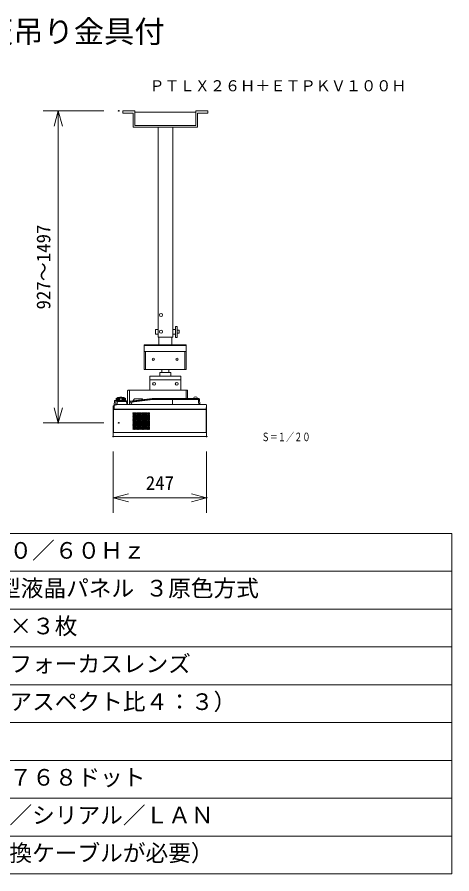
# Model space of a CAD drawing. Units: millimetres, scale not verified. Extents: x -63 to 62, y -57 to 57.
# Drawn here: x 5 to 62.5, y -56.5 to 56.7 of the extents above; entities that cross this region are included whole.
import ezdxf
from ezdxf.enums import TextEntityAlignment as Align

# ---------------------------------------------------------------- set-up
doc = ezdxf.new("R2010")
doc.units = ezdxf.units.MM
doc.header["$LTSCALE"] = 0.125
doc.header["$PDMODE"] = 32
doc.header["$PDSIZE"] = 0.0625
for name, color, linetype, lineweight in [('0-0_0', 7, 'Continuous', 9), ('0-1_WAKU', 1, 'Continuous', 18), ('0-3_GAIKEI', 7, 'Continuous', 18), ('0-6_SUNPO', 7, 'Continuous', 9), ('0-8_S1', 1, 'Continuous', 18)]:
    doc.layers.add(name, color=color, linetype=linetype, lineweight=lineweight)
for name, color, linetype in [('0-2_MOJI1', 7, 'Continuous'), ('0-4_TOUROKU', 7, 'Continuous'), ('0-5_DEFPOINTS', 7, 'Continuous')]:
    doc.layers.add(name, color=color, linetype=linetype)
doc.styles.add('ＭＳ ゴシック', font='')
doc.styles.get('ＭＳ ゴシック').set_extended_font_data('MS Gothic')

# ---------------------------------------------------------------- blocks, each defined once
blk = doc.blocks.new('_OPEN30')
at = {"layer": '0-0_0'}
blk.add_line((0, 0), (-1, 0), dxfattribs=at)
blk.add_lwpolyline([(-1, 0.26795), (0, 0), (-1, -0.26795)], dxfattribs=at)
blk = doc.blocks.new('D8')
at = {"layer": '0-5_DEFPOINTS'}
for p in [(18.478, 44.0239), (10.478, 2.7856), (18.478, 2.7856)]:
    blk.add_point(p, dxfattribs=at)
at = {"layer": '0-6_SUNPO'}
for p, q in [((16.478, 44.0239), (8.478, 44.0239)), ((10.478, 42.0239), (10.478, 4.7856)), ((16.478, 2.7856), (8.478, 2.7856))]:
    blk.add_line(p, q, dxfattribs=at)
at = {"layer": '0-6_SUNPO', "xscale": 2, "yscale": 2}
for p, rotation in [((10.478, 44.0239), 90), ((10.478, 2.7856), 270)]:
    blk.add_blockref('_OPEN30', p, dxfattribs=dict(at, rotation=rotation))
at = {"layer": '0-6_SUNPO', "style": 'ＭＳ ゴシック'}
blk.add_text('927～1497', height=1.833, rotation=90, dxfattribs=at).set_placement((9.978, 17.7798), align=Align.BOTTOM_LEFT)
blk = doc.blocks.new('D5')
at = {"layer": '0-5_DEFPOINTS'}
for p in [(17.7445, 1.0022), (30.0945, 1.0022), (30.0945, -7.1133)]:
    blk.add_point(p, dxfattribs=at)
at = {"layer": '0-6_SUNPO'}
for p, q in [((17.7445, -0.9978), (17.7445, -9.1133)), ((30.0945, -0.9978), (30.0945, -9.1133)), ((19.7445, -7.1133), (28.0945, -7.1133))]:
    blk.add_line(p, q, dxfattribs=at)
at = {"layer": '0-6_SUNPO', "xscale": 2, "yscale": 2, "rotation": 180}
blk.add_blockref('_OPEN30', (17.7445, -7.1133), dxfattribs=at)
at = {"layer": '0-6_SUNPO', "xscale": 2, "yscale": 2}
blk.add_blockref('_OPEN30', (30.0945, -7.1133), dxfattribs=at)
at = {"layer": '0-6_SUNPO', "style": 'ＭＳ ゴシック'}
blk.add_text('247', height=1.833, dxfattribs=at).set_placement((22.0445, -6.6133), align=Align.BOTTOM_LEFT)

msp = doc.modelspace()

# ---------------------------------------------------------------- linework, layer by layer
at = {"layer": '0-1_WAKU', "color": 4}
for p, q in [((-62.514, -11.5051), (62.486, -11.5051)), ((62.486, -11.5051), (62.486, -56.5051)), ((62.486, -56.5051), (-62.514, -56.5051))]:
    msp.add_line(p, q, dxfattribs=at)
at = {"layer": '0-1_WAKU'}
for p, q in [((-62.514, -16.5051), (62.486, -16.5051)), ((-62.514, -21.5051), (62.486, -21.5051)), ((-62.514, -26.5051), (62.486, -26.5051)), ((-62.514, -31.5051), (62.486, -31.5051)), ((-62.514, -36.5051), (62.486, -36.5051)), ((-62.514, -41.5051), (62.486, -41.5051)), ((-62.514, -46.5051), (62.486, -46.5051)), ((-62.514, -51.5051), (62.486, -51.5051))]:
    msp.add_line(p, q, dxfattribs=at)
at = {"layer": '0-3_GAIKEI', "color": 1}
for p, q in [((17.8628, 5.9845), (17.8182, 5.4747)), ((18.0219, 6.0757), (17.9623, 6.0757)), ((18.0468, 6.0521), (18.0737, 5.5386)), ((18.05, 5.9908), (18.2559, 5.9908)), ((18.1194, 6.3671), (18.1106, 6.1149)), ((18.1347, 6.3771), (18.12, 6.3771)), ((18.1768, 6.1075), (18.1388, 6.1075)), ((18.1886, 6.3771), (18.1455, 6.3771)), ((18.1783, 6.3682), (18.1695, 6.1139)), ((18.2661, 6.1075), (18.2055, 6.1075)), ((18.2781, 6.3771), (18.2095, 6.3771)), ((18.2721, 6.3698), (18.2631, 6.112)), ((18.2782, 5.9508), (19.3779, 5.9508)), ((18.3856, 6.1075), (18.3067, 6.1075)), ((18.3969, 6.3771), (18.3075, 6.3771)), ((18.3942, 6.3721), (18.3851, 6.1096)), ((18.3851, 6.1097), (18.3856, 6.1075)), ((18.5371, 6.3771), (18.433, 6.3771)), ((18.5272, 6.1075), (18.4353, 6.1075)), ((18.5101, 6.0648), (18.5101, 6.0757)), ((18.6052, 6.0657), (18.5101, 6.0657)), ((18.5101, 6.0648), (18.6052, 6.0648)), ((18.5201, 6.0657), (18.5201, 6.0648)), ((18.5272, 6.1075), (18.5365, 6.3746)), ((18.5371, 6.3771), (18.5365, 6.3745)), ((18.6891, 6.3771), (18.5774, 6.3771)), ((18.6813, 6.1075), (18.5826, 6.1075)), ((18.5951, 6.0648), (18.5951, 6.0657)), ((18.6052, 6.0648), (18.6051, 6.0757)), ((18.8425, 6.3771), (18.7308, 6.3771)), ((18.8373, 6.1075), (18.7387, 6.1075)), ((18.8834, 6.3745), (18.8828, 6.3771)), ((18.9869, 6.3771), (18.8828, 6.3771)), ((18.8834, 6.3746), (18.8927, 6.1075)), ((18.9846, 6.1075), (18.8927, 6.1075)), ((19.1124, 6.3771), (19.023, 6.3771)), ((19.0257, 6.3721), (19.0349, 6.1096)), ((19.0343, 6.1075), (19.0349, 6.1097)), ((19.1132, 6.1075), (19.0349, 6.1075)), ((19.2104, 6.3771), (19.1418, 6.3771)), ((19.1479, 6.3698), (19.1569, 6.112)), ((19.2144, 6.1075), (19.1538, 6.1075)), ((19.2744, 6.3771), (19.2313, 6.3771)), ((19.2416, 6.3682), (19.2505, 6.1139)), ((19.2811, 6.1075), (19.2431, 6.1075)), ((19.3005, 6.3671), (19.3093, 6.1149)), ((19.9165, 5.8621), (20.1355, 5.8602)), ((20.1355, 5.8602), (22.9539, 6.2056)), ((20.1377, 5.5462), (20.1654, 5.8638)), ((20.1698, 5.9138), (22.8885, 6.2476)), ((29.1123, 6.2056), (22.9539, 6.2056)), ((22.9981, 6.2543), (29.108, 6.2543)), ((25.5428, 6.3455), (25.5358, 5.5462)), ((25.5416, 6.2056), (25.5566, 6.2056)), ((25.5578, 6.3455), (25.5508, 5.5462)), ((28.5957, 6.5503), (28.6054, 6.5503)), ((29.0101, 5.5462), (28.9422, 6.3227)), ((30.0609, 4.8719), (17.7109, 4.8719)), ((17.7609, 5.0346), (17.7609, 4.8719)), ((17.7609, 1.8248), (17.7609, 4.8719)), ((17.8147, 5.4223), (17.8173, 4.9318)), ((17.8173, 4.9318), (30.0609, 4.9318)), ((17.8182, 5.4747), (18.0737, 5.5386)), ((17.9032, 5.4444), (17.9046, 5.4602)), ((18.1167, 5.5133), (17.9046, 5.4602)), ((17.9084, 5.4612), (17.9077, 5.4456)), ((18.0058, 5.4855), (18.0051, 5.4699)), ((18.0154, 5.4879), (18.0162, 5.4727)), ((18.0737, 5.5386), (18.2322, 5.5386)), ((18.1128, 5.5123), (18.1136, 5.497)), ((18.1167, 5.5133), (18.118, 5.4981)), ((30.011, 5.5462), (30.011, 5.4986)), ((30.011, 5.1208), (30.011, 4.9318)), ((30.011, 4.8719), (30.011, 1.8248)), ((17.7609, 1.8248), (30.011, 1.8248))]:
    msp.add_line(p, q, dxfattribs=at)
at = {"layer": '0-3_GAIKEI'}
for p, q in [((18.0993, 6.3666), (18.0905, 6.1154)), ((18.1108, 6.1073), (18.1309, 6.0993)), ((18.1347, 6.3849), (18.1199, 6.3772)), ((18.1494, 6.0957), (19.2705, 6.0957)), ((19.2623, 6.3904), (18.1576, 6.3904)), ((18.2591, 6.0521), (18.2316, 5.5265)), ((18.2841, 6.0757), (19.3713, 6.0757)), ((18.4352, 6.0957), (18.4352, 6.0757)), ((18.9847, 6.0957), (18.9847, 6.0757)), ((19.2852, 6.3849), (19.3046, 6.3749)), ((19.3091, 6.1073), (19.289, 6.0993)), ((19.3206, 6.3666), (19.3294, 6.1154)), ((19.4709, 5.9845), (19.5092, 5.5462)), ((19.9194, 5.8952), (19.8888, 5.5462)), ((20.0067, 5.9857), (22.8763, 6.338)), ((20.5218, 6.2671), (20.3587, 6.0584)), ((21.4505, 6.3055), (20.6005, 6.3055)), ((21.5597, 6.2267), (21.5303, 6.2657)), ((22.9981, 6.3455), (29.0085, 6.3455)), ((29.108, 6.2543), (29.17, 5.5462)), ((17.7109, 5.3464), (17.7109, 1.3502)), ((17.7998, 5.4186), (17.7609, 5.4089)), ((17.8147, 5.4223), (18.2805, 5.5388)), ((30.011, 5.5462), (18.3411, 5.5462)), ((30.0609, 1.3502), (30.0609, 5.4963)), ((17.7609, 1.3003), (30.011, 1.3003))]:
    msp.add_line(p, q, dxfattribs=at)
at = {"layer": '0-3_GAIKEI', "lineweight": 9}
for centre in [(20.3677, 4.3973), (20.3677, 4.2475), (20.3677, 4.0976), (20.3677, 3.9477), (20.3677, 3.7979), (20.3677, 3.648), (20.3677, 3.4982), (20.3677, 3.3483), (20.5176, 4.3973), (20.5176, 4.2475), (20.5176, 4.0976), (20.5176, 3.9477), (20.5176, 3.7979), (20.5176, 3.648), (20.5176, 3.4982), (20.5176, 3.3483), (20.6674, 4.3973), (20.6674, 4.2475), (20.6674, 4.0976), (20.6674, 3.9477), (20.6674, 3.7979), (20.6674, 3.648), (20.6674, 3.4982), (20.6674, 3.3483), (20.8173, 4.3973), (20.8173, 4.2475), (20.8173, 4.0976), (20.8173, 3.9477), (20.8173, 3.7979), (20.8173, 3.648), (20.8173, 3.4982), (20.8173, 3.3483), (20.9672, 4.3973), (20.9672, 4.2475), (20.9672, 4.0976), (20.9672, 3.9477), (20.9672, 3.7979), (20.9672, 3.648), (20.9672, 3.4982), (20.9672, 3.3483), (21.117, 4.3973), (21.117, 4.2475), (21.117, 4.0976), (21.117, 3.9477), (21.117, 3.7979), (21.117, 3.648), (21.117, 3.4982), (21.117, 3.3483), (21.2669, 4.3973), (21.2669, 4.2475), (21.2669, 4.0976), (21.2669, 3.9477), (21.2669, 3.7979), (21.2669, 3.648), (21.2669, 3.4982), (21.2669, 3.3483), (21.4167, 4.3973), (21.4167, 4.2475), (21.4167, 4.0976), (21.4167, 3.9477), (21.4167, 3.7979), (21.4167, 3.648), (21.4167, 3.4982), (21.4167, 3.3483), (21.5666, 4.3973), (21.5666, 4.2475), (21.5666, 4.0976), (21.5666, 3.9477), (21.5666, 3.7979), (21.5666, 3.648), (21.5666, 3.4982), (21.5666, 3.3483), (21.7164, 4.3973), (21.7164, 4.2475), (21.7164, 4.0976), (21.7164, 3.9477), (21.7164, 3.7979), (21.7164, 3.648), (21.7164, 3.4982), (21.7164, 3.3483), (21.8663, 4.3973), (21.8663, 4.2475), (21.8663, 4.0976), (21.8663, 3.9477), (21.8663, 3.7979), (21.8663, 3.648), (21.8663, 3.4982), (21.8663, 3.3483), (22.0162, 4.3973), (22.0162, 4.2475), (22.0162, 4.0976), (22.0162, 3.9477), (22.0162, 3.7979), (22.0162, 3.648), (22.0162, 3.4982), (22.0162, 3.3483), (22.166, 4.3973), (22.166, 4.2475), (22.166, 4.0976), (22.166, 3.9477), (22.166, 3.7979), (22.166, 3.648), (22.166, 3.4982), (22.166, 3.3483), (22.3159, 4.3973), (22.3159, 4.2475), (22.3159, 4.0976), (22.3159, 3.9477), (22.3159, 3.7979), (22.3159, 3.648), (22.3159, 3.4982), (22.3159, 3.3483), (22.4657, 4.3973), (22.4657, 4.2475), (22.4657, 4.0976), (22.4657, 3.9477), (22.4657, 3.7979), (22.4657, 3.648), (22.4657, 3.4982), (22.4657, 3.3483), (20.3677, 3.1985), (20.3677, 3.0486), (20.3677, 2.8987), (20.3677, 2.7489), (20.3677, 2.599), (20.3677, 2.4492), (20.3677, 2.2993), (20.5176, 3.1985), (20.5176, 3.0486), (20.5176, 2.8987), (20.5176, 2.7489), (20.5176, 2.599), (20.5176, 2.4492), (20.5176, 2.2993), (20.6674, 3.1985), (20.6674, 3.0486), (20.6674, 2.8987), (20.6674, 2.7489), (20.6674, 2.599), (20.6674, 2.4492), (20.6674, 2.2993), (20.8173, 3.1985), (20.8173, 3.0486), (20.8173, 2.8987), (20.8173, 2.7489), (20.8173, 2.599), (20.8173, 2.4492), (20.8173, 2.2993), (20.9672, 3.1985), (20.9672, 3.0486), (20.9672, 2.8987), (20.9672, 2.7489), (20.9672, 2.599), (20.9672, 2.4492), (20.9672, 2.2993), (21.117, 3.1985), (21.117, 3.0486), (21.117, 2.8987), (21.117, 2.7489), (21.117, 2.599), (21.117, 2.4492), (21.117, 2.2993), (21.2669, 3.1985), (21.2669, 3.0486), (21.2669, 2.8987), (21.2669, 2.7489), (21.2669, 2.599), (21.2669, 2.4492), (21.2669, 2.2993), (21.4167, 3.1985), (21.4167, 3.0486), (21.4167, 2.8987), (21.4167, 2.7489), (21.4167, 2.599), (21.4167, 2.4492), (21.4167, 2.2993), (21.5666, 3.1985), (21.5666, 3.0486), (21.5666, 2.8987), (21.5666, 2.7489), (21.5666, 2.599), (21.5666, 2.4492), (21.5666, 2.2993), (21.7164, 3.1985), (21.7164, 3.0486), (21.7164, 2.8987), (21.7164, 2.7489), (21.7164, 2.599), (21.7164, 2.4492), (21.7164, 2.2993), (21.8663, 3.1985), (21.8663, 3.0486), (21.8663, 2.8987), (21.8663, 2.7489), (21.8663, 2.599), (21.8663, 2.4492), (21.8663, 2.2993), (22.0162, 3.1985), (22.0162, 3.0486), (22.0162, 2.8987), (22.0162, 2.7489), (22.0162, 2.599), (22.0162, 2.4492), (22.0162, 2.2993), (22.166, 3.1985), (22.166, 3.0486), (22.166, 2.8987), (22.166, 2.7489), (22.166, 2.599), (22.166, 2.4492), (22.166, 2.2993), (22.3159, 3.1985), (22.3159, 3.0486), (22.3159, 2.8987), (22.3159, 2.7489), (22.3159, 2.599), (22.3159, 2.4492), (22.3159, 2.2993), (22.4657, 3.1985), (22.4657, 3.0486), (22.4657, 2.8987), (22.4657, 2.7489), (22.4657, 2.599), (22.4657, 2.4492), (22.4657, 2.2993)]:
    msp.add_circle(centre, 0.05, dxfattribs=at)
at = {"layer": '0-3_GAIKEI', "color": 1}
for centre, radius, start, end in [((17.9623, 5.9758), 0.0999, 90, 175), ((18.0219, 6.0508), 0.025, 2.99984, 89.99951), ((28.9173, 6.3205), 0.025, 5, 90)]:
    msp.add_arc(centre, radius, start, end, dxfattribs=at)
at = {"layer": '0-3_GAIKEI'}
for centre, radius, start, end in [((18.1494, 6.1457), 0.05, 248.19859, 270), ((18.1576, 6.3405), 0.05, 90, 117.2842), ((18.7114, 5.3664), 1.1489, 90.07065, 116.96249), ((18.2841, 6.0507), 0.025, 89.99995, 176.9991), ((18.7085, 5.3664), 1.1489, 63.03751, 89.92935), ((19.2623, 6.3405), 0.05, 62.7158, 90), ((19.2705, 6.1457), 0.05, 270, 291.80141), ((19.3713, 5.9758), 0.0999, 5, 90), ((20.0189, 5.8865), 0.0999, 97.00012, 175.00003), ((20.28, 6.1199), 0.0999, 277, 322), ((20.6005, 6.2056), 0.0999, 90, 142), ((21.4505, 6.2056), 0.0999, 37, 90), ((21.6395, 6.2868), 0.0999, 217, 277), ((22.9981, 5.3464), 0.999, 90, 97), ((28.6005, 6.2705), 0.2798, 91.02303, 164.40585), ((28.6005, 6.2705), 0.2798, 15.59415, 88.97697), ((29.0085, 6.2456), 0.0999, 5, 90), ((18.3411, 5.2965), 0.2498, 90, 104.03624)]:
    msp.add_arc(centre, radius, start, end, dxfattribs=at)
at = {"layer": '0-8_S1'}
for p, q in [((20.5602, 44.3371), (20.5602, 42.4203)), ((30.2228, 44.3371), (28.6516, 44.3371)), ((28.6516, 44.3371), (28.6516, 42.4203)), ((30.2228, 44.0607), (30.2228, 44.3371)), ((20.35, 42.2102), (20.35, 44.0607)), ((28.6516, 44.1592), (20.5602, 44.1592)), ((28.8618, 44.0607), (30.2228, 44.0607)), ((28.8618, 42.2102), (28.8618, 44.0607)), ((28.8618, 42.2102), (20.35, 42.2102)), ((28.6516, 42.4203), (20.5602, 42.4203)), ((23.6437, 14.4175), (23.6437, 42.2213)), ((25.5681, 14.4175), (25.5681, 42.2213)), ((23.3079, 15.4573), (23.6437, 15.4573)), ((23.3079, 14.8129), (23.3079, 15.4573)), ((23.6437, 14.8129), (23.3079, 14.8129)), ((25.5681, 15.4573), (25.9457, 15.4573)), ((25.9457, 14.8129), (25.5681, 14.8129)), ((25.9457, 15.8527), (26.1801, 15.8527)), ((25.9457, 14.3882), (25.9457, 15.8527)), ((26.1801, 15.8527), (26.1801, 14.3882)), ((26.1948, 15.3548), (26.4146, 15.3548)), ((26.4146, 14.9594), (26.1948, 14.9594)), ((26.4146, 15.3548), (26.4146, 14.9594)), ((25.5681, 14.4175), (23.6437, 14.4175)), ((23.7497, 14.4175), (23.7497, 13.4357)), ((25.4621, 14.4175), (25.4621, 13.4357)), ((26.1801, 14.3882), (25.9457, 14.3882)), ((27.3721, 13.4357), (21.7925, 13.4357)), ((21.7925, 10.1722), (21.7925, 13.4357)), ((27.3721, 13.3146), (21.7925, 13.3146)), ((27.3721, 12.5638), (21.7925, 12.5638)), ((21.9743, 10.1722), (21.9743, 12.5638)), ((27.1904, 10.1722), (27.1904, 12.5638)), ((27.3721, 10.1722), (27.3721, 13.4357)), ((27.3721, 10.1722), (21.7925, 10.1722)), ((24.1472, 9.7757), (24.1472, 10.1722)), ((25.0686, 9.7757), (25.0686, 10.1722)), ((26.6427, 8.7782), (22.5348, 8.7782)), ((19.6118, 7.3218), (19.6118, 5.5462)), ((27.5237, 7.4141), (19.7041, 7.4141)), ((19.86, 7.4141), (19.86, 5.5462)), ((27.3679, 7.4141), (27.3679, 6.3455)), ((27.5237, 7.4141), (27.5237, 6.3455))]:
    msp.add_line(p, q, dxfattribs=at)
for points in [[(20.35, 44.0607), (18.989, 44.0607), (18.989, 44.3371), (20.5602, 44.3371)], [(26.6427, 7.4141), (26.6427, 9.2769), (22.5348, 9.2769), (22.5348, 7.4141)], [(23.8913, 9.2769), (23.8913, 9.7757), (25.3246, 9.7757), (25.3246, 9.2769)]]:
    msp.add_lwpolyline(points, dxfattribs=at)
for centre, radius in [((24.0353, 17.3686), 0.2037), ((24.0353, 15.1588), 0.2037), ((22.9955, 11.5278), 0.1536), ((26.1564, 11.5278), 0.1536), ((23.1107, 8.2666), 0.192), ((26.1052, 8.2666), 0.192)]:
    msp.add_circle(centre, radius, dxfattribs=at)
msp.add_arc((19.7041, 7.3218), 0.0923, 90, 180, dxfattribs=at)

# ---------------------------------------------------------------- block references
at = {"layer": '0-6_SUNPO'}
for name in ['D8', 'D5']:
    msp.add_blockref(name, (-0.0336, 0.3132), dxfattribs=at)

# ---------------------------------------------------------------- texts
at = {"layer": '0-2_MOJI1', "style": 'ＭＳ ゴシック'}
for s, height, p in [('液晶プロジェクター天吊り金具付', 2.933, (-35.514, 52.4949)), ('ＡＣ１００Ｖ\u3000５０／６０Ｈｚ', 2.199, (-20.014, -15.5051)), ('０．５５型 透過型液晶パネル ３原色方式', 2.199, (-20.014, -20.5051)), ('７８６４３２画素×３枚', 2.199, (-20.014, -25.5051)), ('手動ズーム・手動フォーカスレンズ', 2.199, (-20.014, -30.5051)), ('３０～３００型（アスペクト比４：３）', 2.199, (-20.014, -35.5051)), ('１０２４ドット×７６８ドット', 2.199, (-20.014, -45.5051)), ('Ｓビデオ、ＲＧＢ／シリアル／ＬＡＮ', 2.199, (-20.014, -50.5051)), ('（Ｓビデオには変換ケーブルが必要）', 2.199, (-20.014, -55.5051))]:
    msp.add_text(s, height=height, dxfattribs=at).set_placement(p, align=Align.BOTTOM_LEFT)
at = {"layer": '0-4_TOUROKU', "style": 'ＭＳ ゴシック'}
msp.add_text('ＰＴＬＸ２６Ｈ＋ＥＴＰＫＶ１００Ｈ', height=1.466, dxfattribs=at).set_placement((22.486, 46.4949), align=Align.BOTTOM_LEFT)
at = {"layer": '0-4_TOUROKU', "style": 'ＭＳ ゴシック', "width": 0.7}
msp.add_text('Ｓ＝１／２０', height=1.1, dxfattribs=at).set_placement((37.3242, 0.359), align=Align.BOTTOM_LEFT)

doc.saveas('drawing.dxf')
